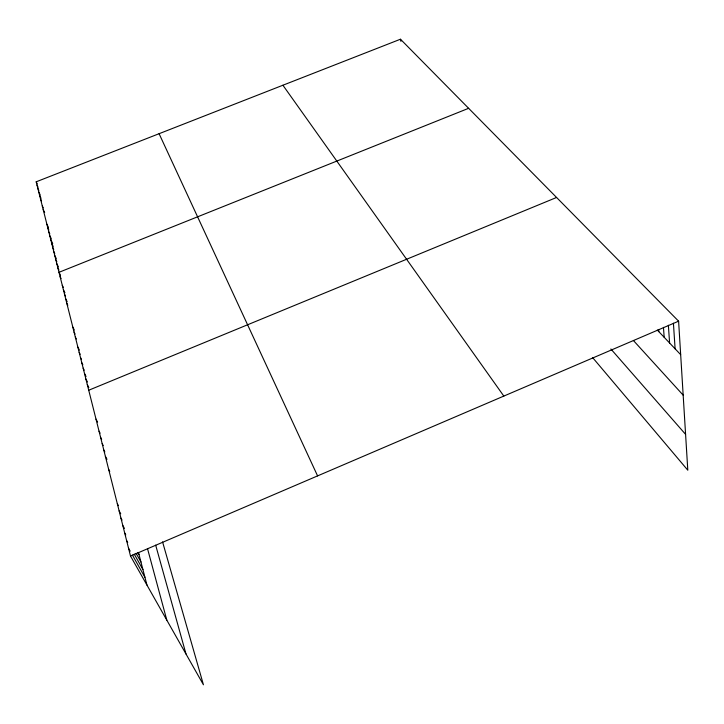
<?xml version="1.0" encoding="UTF-8"?>
<svg xmlns="http://www.w3.org/2000/svg" width="724" height="724" viewBox="0 0 724 724"><rect width="100%" height="100%" fill="white"/><g stroke="black" fill="none" stroke-linecap="round" stroke-linejoin="round"><path stroke-width="1.09" d="M162.565 541.887L203.435 684.786L130.51 556.059L678.605 321.185L687.8 470.193L592.639 357.611M88.726 390.236L556.575 197.471M468.627 108.31L59.006 272.305L60.508 275.292M130.51 556.059L36.2 181.805L400.472 39.214L678.605 321.185M657.32 330.072L680.669 354.651M633.4 340.497L683.175 395.159M610.866 348.977L685.592 434.373M282.912 85.233L503.823 396.082M128.546 548.258L130.184 551.154M132.365 555.027L144.927 577.281M126.61 540.566L127.695 542.502M134.221 554.104L142.927 569.589M124.7 532.991L125.777 534.918M136.076 553.299L140.945 561.996M122.818 525.515L124.438 528.42M137.922 552.584L138.999 554.512M120.962 518.158L122.039 520.085M119.134 510.9L120.736 513.796M117.333 503.741L118.392 505.678M108.681 469.424L109.758 471.414M105.387 456.346L106.989 459.315M103.767 449.939L104.835 451.912M100.6 437.368L101.659 439.341M102.175 443.613L103.233 445.586M99.052 431.205L100.102 433.178M96.002 419.124L97.577 422.074M85.912 379.059L87.432 381.973M87.305 384.616L88.835 387.53M83.16 368.154L84.201 370.163M84.527 373.575L86.047 376.48M80.482 357.52L81.513 359.52M81.812 362.805L82.853 364.806M77.866 347.14L79.405 350.126M79.169 352.298L80.201 354.289M75.314 337.013L76.328 338.986M72.816 327.112L74.337 330.072M74.056 332.035L75.07 334.008M66.834 303.365L67.821 305.311M64.536 294.243L65.558 296.252M65.676 298.777L67.16 301.7M62.282 285.319L63.296 287.319M63.404 289.754L64.925 292.767M60.083 276.595L61.087 278.586M55.829 259.708L56.825 261.681M56.879 263.862L58.373 266.83M57.938 268.061L58.934 270.043M52.761 247.518L53.739 249.481M53.775 251.536L54.753 253.5M54.798 255.599L56.273 258.558M49.784 235.707L51.286 238.739M50.761 239.599L52.707 243.508M51.757 243.536L53.223 246.477M46.897 224.259L48.39 227.273M47.847 228.033L48.843 230.051M48.816 231.852L49.811 233.87M43.187 209.535L44.653 212.521M39.621 195.399L41.069 198.349M40.499 198.874L41.467 200.856M42.282 205.951L43.259 207.933M36.2 181.805L37.186 183.833M37.042 185.154L38.037 187.181M37.892 188.53L38.852 190.493M38.752 191.951L40.2 194.892M159.09 133.696L317.583 475.894M155.678 545.172L185.987 653.98M147.533 548.692L166.819 620.151M138.447 552.403L146.963 585.092M400.472 39.214L400.951 41.368M658.659 329.456L658.822 331.664M663.446 327.329L664.179 337.293M668.37 325.248L669.6 343.004M673.42 323.194L675.103 348.787"/></g></svg>
